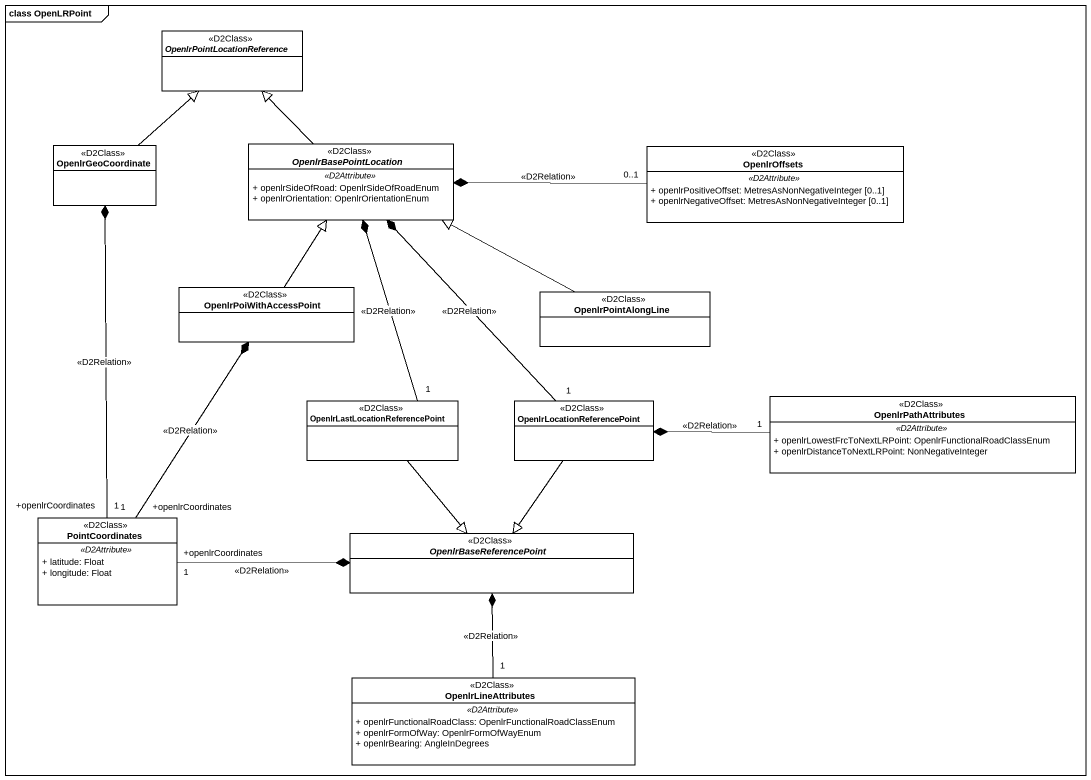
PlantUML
@startuml
mainframe class OpenLRPoint
hide circle
hide empty members
skinparam classAttributeIconSize 0
abstract class OpenlrPointLocationReference <<D2Class>>
class OpenlrGeoCoordinate <<D2Class>>
abstract class OpenlrBasePointLocation <<D2Class>> {
  .. <<D2Attribute>> ..
  + openlrSideOfRoad: OpenlrSideOfRoadEnum
  + openlrOrientation: OpenlrOrientationEnum
}
class OpenlrOffsets <<D2Class>> {
  .. <<D2Attribute>> ..
  + openlrPositiveOffset: MetresAsNonNegativeInteger [0..1]
  + openlrNegativeOffset: MetresAsNonNegativeInteger [0..1]
}
class OpenlrPoiWithAccessPoint <<D2Class>>
class OpenlrPointAlongLine <<D2Class>>
class "OpenlrLastLocationReferencePoint" as OpenlrLastLocationReferenceP <<D2Class>>
class OpenlrLocationReferencePoint <<D2Class>>
class OpenlrPathAttributes <<D2Class>> {
  .. <<D2Attribute>> ..
  + openlrLowestFrcToNextLRPoint: OpenlrFunctionalRoadClassEnum
  + openlrDistanceToNextLRPoint: NonNegativeInteger
}
class PointCoordinates <<D2Class>> {
  .. <<D2Attribute>> ..
  + latitude: Float
  + longitude: Float
}
abstract class OpenlrBaseReferencePoint <<D2Class>>
class OpenlrLineAttributes <<D2Class>> {
  .. <<D2Attribute>> ..
  + openlrFunctionalRoadClass: OpenlrFunctionalRoadClassEnum
  + openlrFormOfWay: OpenlrFormOfWayEnum
  + openlrBearing: AngleInDegrees
}
OpenlrGeoCoordinate -up-|> OpenlrPointLocationReference
OpenlrBasePointLocation -up-|> OpenlrPointLocationReference
OpenlrOffsets "0..1" -left-* OpenlrBasePointLocation : <<D2Relation>>
OpenlrPoiWithAccessPoint -up-|> OpenlrBasePointLocation
OpenlrPointAlongLine -left-|> OpenlrBasePointLocation
OpenlrLastLocationReferenceP "1" -up-* OpenlrBasePointLocation : <<D2Relation>>
OpenlrLastLocationReferenceP --|> OpenlrBaseReferencePoint
OpenlrLocationReferencePoint "1" -up-* OpenlrBasePointLocation : <<D2Relation>>
OpenlrLocationReferencePoint --|> OpenlrBaseReferencePoint
OpenlrPathAttributes "1" -left-* OpenlrLocationReferencePoint : <<D2Relation>>
PointCoordinates "+openlrCoordinates\n1" -up-* OpenlrGeoCoordinate : <<D2Relation>>
PointCoordinates "+openlrCoordinates\n1" -up-* OpenlrPoiWithAccessPoint : <<D2Relation>>
PointCoordinates "+openlrCoordinates\n1" -right-* OpenlrBaseReferencePoint : <<D2Relation>>
OpenlrLineAttributes "1" -up-* OpenlrBaseReferencePoint : <<D2Relation>>
@enduml
